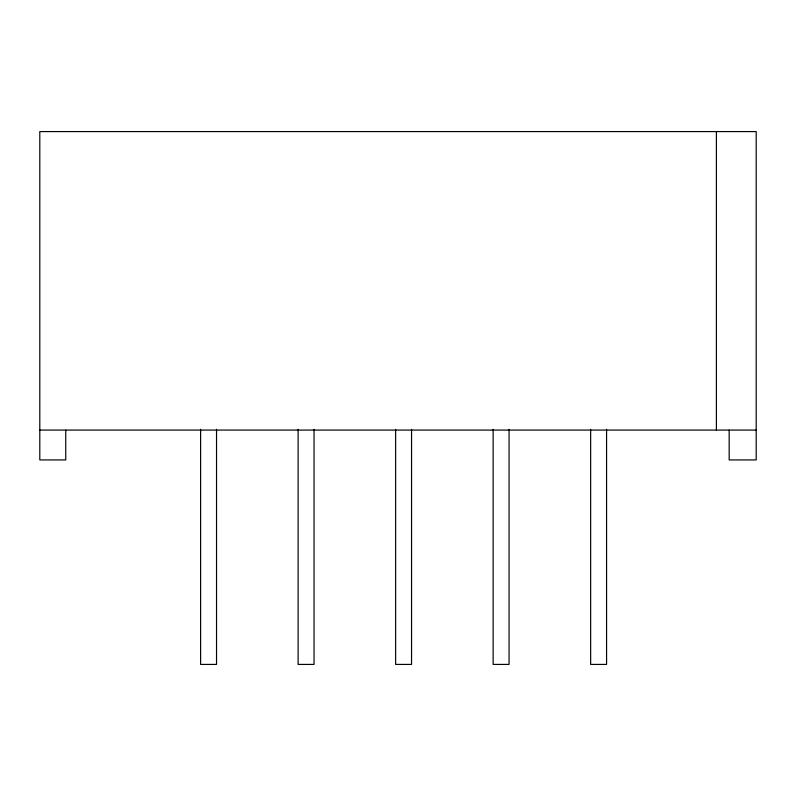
<?xml version="1.0" encoding="UTF-8"?>
<svg xmlns="http://www.w3.org/2000/svg" width="796" height="796" viewBox="0 0 796 796"><rect width="100%" height="100%" fill="white"/><g stroke="black" fill="none" stroke-linecap="round" stroke-linejoin="round"><path stroke-width="1.19" d="M39.8 430.079L756.2 430.079M729.166 430.079L729.166 459.929L756.2 459.929L756.2 131.579L39.8 131.579L39.8 459.929L65.74 459.929L65.74 430.079M716.4 131.579L716.4 430.079M606.572 429.352L606.572 664.421L590.652 664.421L590.652 429.352M509.062 429.352L509.062 664.421L493.142 664.421L493.142 429.352M411.552 429.352L411.552 664.421L395.632 664.421L395.632 429.352M314.042 429.352L314.042 664.421L298.122 664.421L298.122 429.352M216.532 429.333L216.532 664.421L200.612 664.421L200.612 429.333"/></g></svg>
